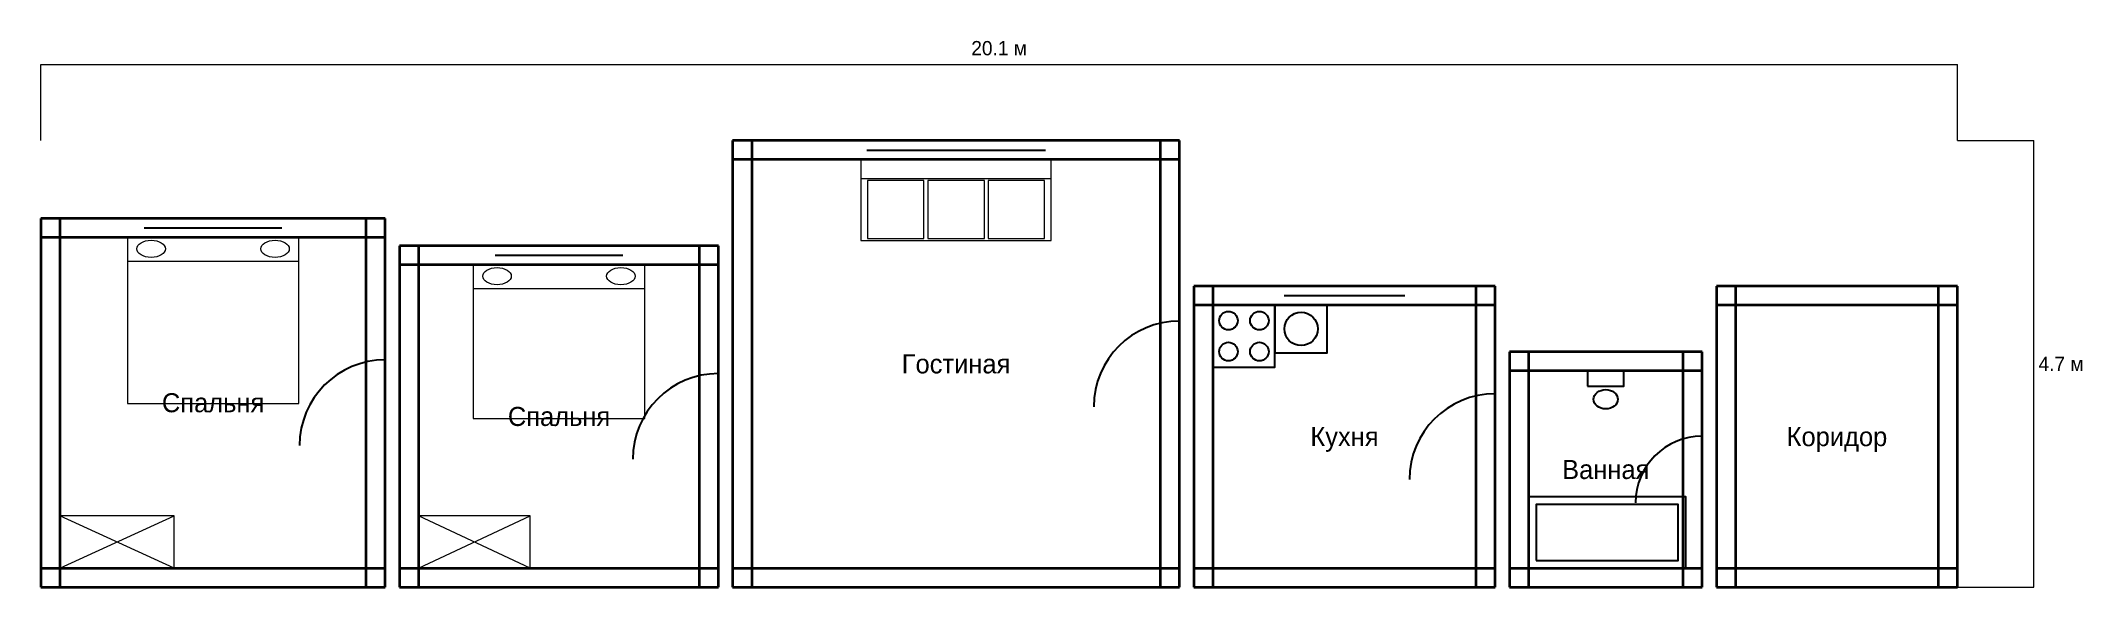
# Model space of a CAD drawing. Header units: metres. Extents: x 15 to 2158, y 30 to 604.
import ezdxf
from ezdxf.enums import TextEntityAlignment as Align

# ---------------------------------------------------------------- set-up
doc = ezdxf.new("R2010")
doc.units = ezdxf.units.M
for name, color, linetype, lineweight in [('Двери', 7, 'Continuous', 25), ('Мебель', 7, 'Continuous', 18), ('Окна', 7, 'Continuous', 25), ('Размеры', 1, 'Continuous', 13), ('Стены', 7, 'Continuous', 35), ('Текст', 7, 'Continuous', 13)]:
    doc.layers.add(name, color=color, linetype=linetype, lineweight=lineweight)

msp = doc.modelspace()

# ---------------------------------------------------------------- linework, layer by layer
at = {"layer": 'Двери'}
for p, q in [((1210.1, 219.5), (1210.1, 309.5)), ((376.5, 178.7), (376.5, 268.6)), ((726.2, 164.3), (726.2, 254.3)), ((1541.4, 143.1), (1541.4, 233.1)), ((1758.7, 118.6), (1758.7, 188.6))]:
    msp.add_line(p, q, dxfattribs=at)
for centre, radius in [((1210.1, 219.5), 90), ((376.5, 178.7), 90), ((726.2, 164.3), 90), ((1541.4, 143.1), 90), ((1758.7, 118.6), 70)]:
    msp.add_arc(centre, radius, 90, 180, dxfattribs=at)
at = {"layer": 'Мебель'}
for p, q in [((875.6, 459), (1075.6, 459)), ((105.8, 372.3), (285.8, 372.3)), ((468.8, 343.6), (648.8, 343.6)), ((35, 50), (155, 105)), ((155, 50), (35, 105)), ((411.5, 50), (528.6, 105)), ((528.6, 50), (411.5, 105))]:
    msp.add_line(p, q, dxfattribs=at)
for points in [[(875.6, 394), (1075.6, 394), (1075.6, 479), (875.6, 479), (875.6, 394)], [(882.6, 396), (941.9, 396), (941.9, 457), (882.6, 457), (882.6, 396)], [(945.9, 396), (1005.3, 396), (1005.3, 457), (945.9, 457), (945.9, 396)], [(1009.3, 396), (1068.6, 396), (1068.6, 457), (1009.3, 457), (1009.3, 396)], [(105.8, 223), (285.8, 223), (285.8, 397.3), (105.8, 397.3), (105.8, 223)], [(468.8, 207.2), (648.8, 207.2), (648.8, 368.6), (468.8, 368.6), (468.8, 207.2)], [(35, 50), (155, 50), (155, 105), (35, 105), (35, 50)], [(411.5, 50), (528.6, 50), (528.6, 105), (411.5, 105), (411.5, 50)]]:
    msp.add_lwpolyline(points, dxfattribs=at)
for centre in [(130.8, 385.3), (260.8, 385.3), (493.8, 356.6), (623.8, 356.6)]:
    msp.add_ellipse(centre, major_axis=(15, 0), ratio=0.6, dxfattribs=at)
at = {"layer": 'Окна'}
for p, q in [((881.8, 499), (1069.4, 499)), ((881.8, 489), (1069.4, 489)), ((881.8, 479), (1069.4, 479)), ((123.5, 417.3), (268.1, 417.3)), ((123.5, 407.3), (268.1, 407.3)), ((123.5, 397.3), (268.1, 397.3)), ((491.9, 388.6), (625.8, 388.6)), ((491.9, 378.6), (625.8, 378.6)), ((491.9, 368.6), (625.8, 368.6)), ((1320.1, 346.2), (1446.5, 346.2)), ((1320.1, 336.2), (1446.5, 336.2)), ((1320.1, 326.2), (1446.5, 326.2))]:
    msp.add_line(p, q, dxfattribs=at)
at = {"layer": 'Размеры', "color": 1}
for p, q in [((15, 579), (2026.7, 579)), ((15, 499), (15, 579)), ((2026.7, 499), (2026.7, 579)), ((2026.7, 499), (2106.7, 499)), ((2106.7, 30), (2106.7, 499)), ((2026.7, 30), (2106.7, 30))]:
    msp.add_line(p, q, dxfattribs=at)
at = {"layer": 'Сантехника'}
for points in [[(1245.2, 261.2), (1310.2, 261.2), (1310.2, 326.2), (1245.2, 326.2), (1245.2, 261.2)], [(1310.2, 276.2), (1365.2, 276.2), (1365.2, 326.2), (1310.2, 326.2), (1310.2, 276.2)], [(1638.5, 241.1), (1676.5, 241.1), (1676.5, 257.2), (1638.5, 257.2), (1638.5, 241.1)], [(1576.4, 50), (1741.4, 50), (1741.4, 125), (1576.4, 125), (1576.4, 50)], [(1584.4, 58), (1733.4, 58), (1733.4, 117), (1584.4, 117), (1584.4, 58)]]:
    msp.add_lwpolyline(points, dxfattribs=at)
for centre, radius in [((1261.5, 309.9), 9.75), ((1294, 309.9), 9.75), ((1337.7, 301.2), 17.5), ((1261.5, 277.4), 9.75), ((1294, 277.4), 9.75)]:
    msp.add_circle(centre, radius, dxfattribs=at)
msp.add_ellipse((1657.5, 227.3), major_axis=(12.7, 0), ratio=0.8, dxfattribs=at)
at = {"layer": 'Стены'}
for p, q in [((1210.1, 499), (741.1, 499)), ((741.1, 499), (741.1, 30)), ((761.1, 499), (761.1, 30)), ((1190.1, 30), (1190.1, 499)), ((1210.1, 30), (1210.1, 499)), ((1210.1, 479), (741.1, 479)), ((376.5, 417.3), (15, 417.3)), ((15, 417.3), (15, 30)), ((35, 417.3), (35, 30)), ((356.5, 30), (356.5, 417.3)), ((376.5, 30), (376.5, 417.3)), ((376.5, 397.3), (15, 397.3)), ((726.2, 388.6), (391.5, 388.6)), ((391.5, 388.6), (391.5, 30)), ((411.5, 388.6), (411.5, 30)), ((706.2, 30), (706.2, 388.6)), ((726.2, 30), (726.2, 388.6)), ((726.2, 368.6), (391.5, 368.6)), ((1541.4, 346.2), (1225.2, 346.2)), ((1225.2, 346.2), (1225.2, 30)), ((1245.2, 346.2), (1245.2, 30)), ((1521.4, 30), (1521.4, 346.2)), ((1541.4, 30), (1541.4, 346.2)), ((2026.7, 346.2), (1773.7, 346.2)), ((1773.7, 346.2), (1773.7, 30)), ((1793.7, 346.2), (1793.7, 30)), ((2006.7, 30), (2006.7, 346.2)), ((2026.7, 30), (2026.7, 346.2)), ((1541.4, 326.2), (1225.2, 326.2)), ((2026.7, 326.2), (1773.7, 326.2)), ((1758.7, 277.2), (1556.4, 277.2)), ((1556.4, 277.2), (1556.4, 30)), ((1758.7, 257.2), (1556.4, 257.2)), ((1576.4, 277.2), (1576.4, 30)), ((1738.7, 30), (1738.7, 277.2)), ((1758.7, 30), (1758.7, 277.2)), ((15, 50), (376.5, 50)), ((391.5, 50), (726.2, 50)), ((741.1, 50), (1210.1, 50)), ((1225.2, 50), (1541.4, 50)), ((1556.4, 50), (1758.7, 50)), ((1773.7, 50), (2026.7, 50)), ((15, 30), (376.5, 30)), ((391.5, 30), (726.2, 30)), ((741.1, 30), (1210.1, 30)), ((1225.2, 30), (1541.4, 30)), ((1556.4, 30), (1758.7, 30)), ((1773.7, 30), (2026.7, 30))]:
    msp.add_line(p, q, dxfattribs=at)

# ---------------------------------------------------------------- texts
at = {"layer": 'Размеры', "color": 1}
msp.add_text('20.1 м', height=15, dxfattribs=at).set_placement((1020.8, 584), align=Align.BOTTOM_CENTER)
msp.add_text('4.7 м', height=15, dxfattribs=at).set_placement((2111.7, 264.5), align=Align.MIDDLE_LEFT)
at = {"layer": 'Текст'}
for s, p in [('Гостиная', (975.6, 264.5)), ('Спальня', (195.8, 223.7)), ('Спальня', (558.9, 209.3)), ('Кухня', (1383.3, 188.1)), ('Коридор', (1900.2, 188.1)), ('Ванная', (1657.5, 153.6))]:
    msp.add_text(s, height=20, dxfattribs=at).set_placement(p, align=Align.MIDDLE_CENTER)

doc.saveas('drawing.dxf')
